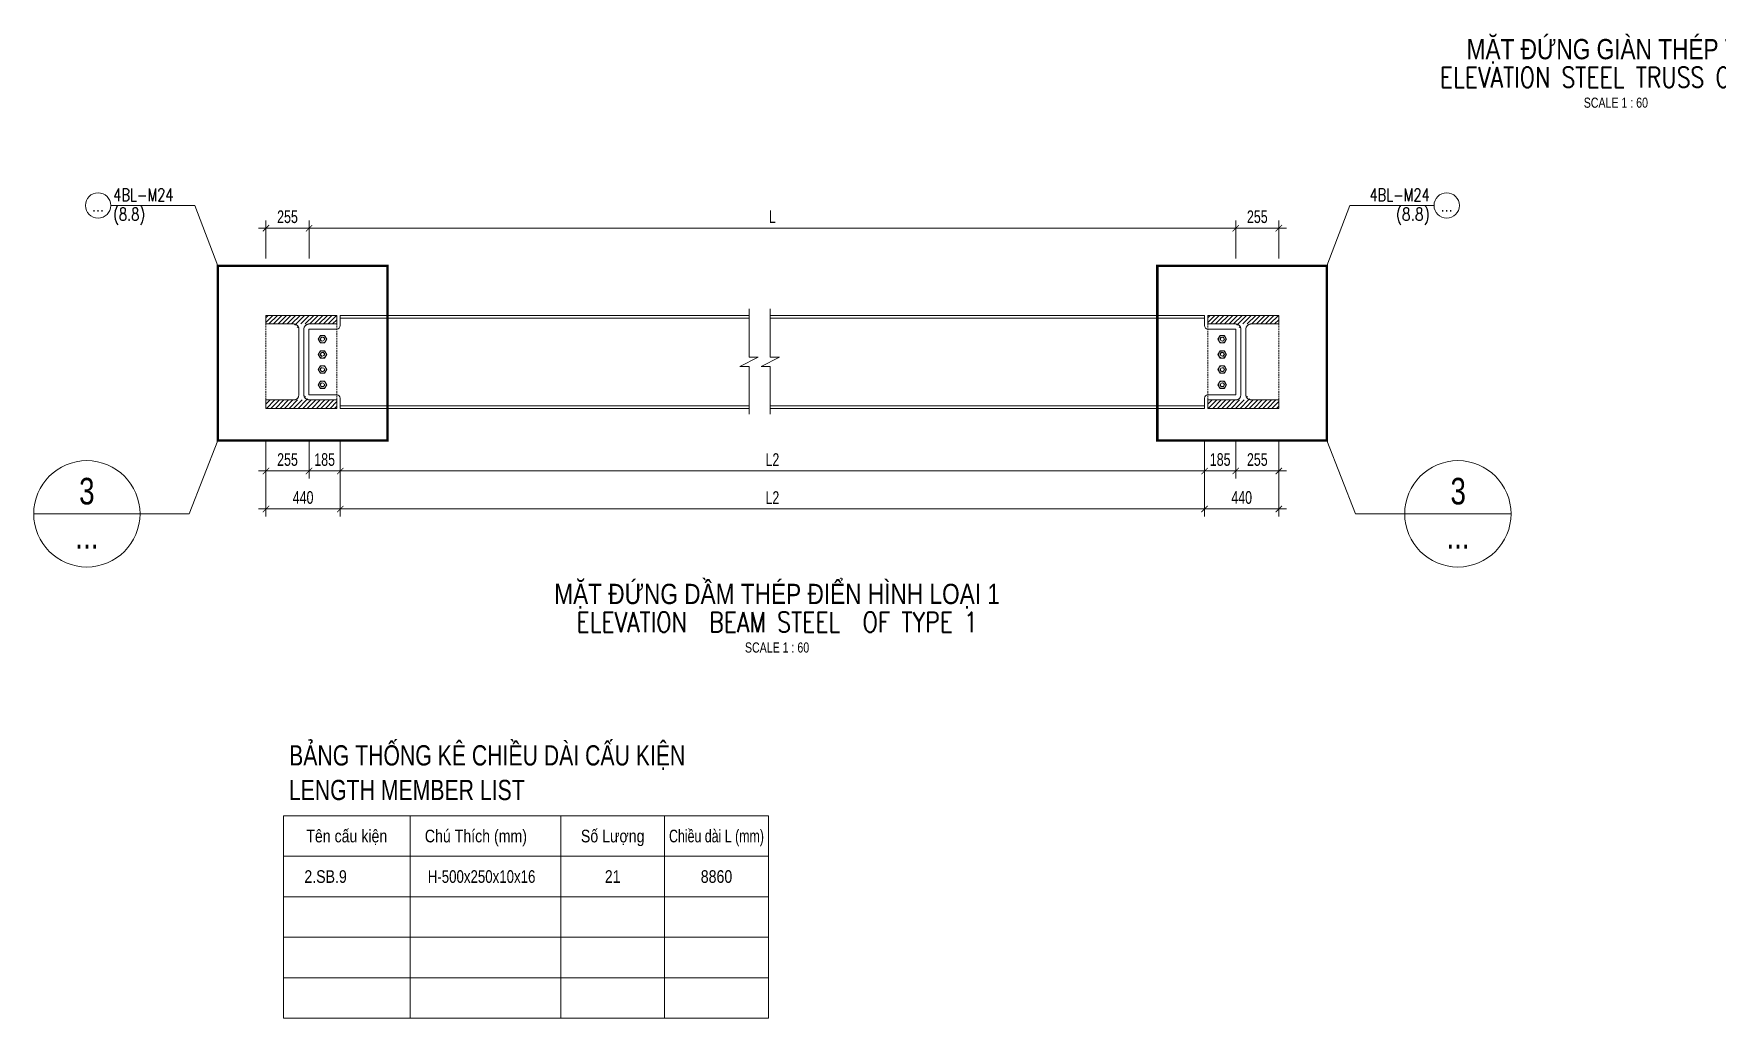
# Model space of a CAD drawing. Header units: millimetres. Extents: x 84463 to 294191, y -61495 to 44118.
# Drawn here: x 254386 to 274333, y -5334 to 6333 of the extents above; entities that cross this region are included whole.
import ezdxf
from ezdxf.enums import TextEntityAlignment as Align

# ---------------------------------------------------------------- set-up
doc = ezdxf.new("R2010")
doc.units = ezdxf.units.MM
doc.linetypes.add('HIDDEN2', pattern=[4.7625, 3.175, -1.5875])
for name, color, linetype, lineweight in [('NDC_S-ANNO', 7, 'Continuous', 20), ('NDC_S-BEAM FRAME-STEL', 32, 'Continuous', 18), ('NDC_S-BEAM-NAME-VERT', 7, 'Continuous', 20), ('NDC_S-CONT', 3, 'Continuous', 20), ('NDC_S-DIMS', 1, 'Continuous', 15), ('NDC_S-HIDN', 8, 'HIDDEN2', 13), ('NDC_S-TABL', 3, 'Continuous', 20), ('NDC_S-TEXT-SYMB', 7, 'Continuous', 20), ('NDC_S-TEXT-VIE', 7, 'Continuous', 20), ('NDC_S_ANNO', 7, 'Continuous', 20), ('NDC_S_DIM', 1, 'Continuous', 15), ('NDC_S_ENG TITLE', 3, 'Continuous', 20), ('NDC_S_HATCH MATERIAL', 8, 'Continuous', 13), ('NDC_S_TEXT SYMBOL', 7, 'Continuous', 20), ('NDC_S_VN TEXT', 7, 'Continuous', 20), ('NDC_S_VN TITLE', 6, 'Continuous', 35)]:
    doc.layers.add(name, color=color, linetype=linetype, lineweight=lineweight)
doc.styles.add('ARIAL', font='arial.ttf', dxfattribs={"width": 0.8})
doc.styles.add('NDC_ANNO', font='', dxfattribs={"width": 0.8})
doc.styles.add('NDC_ARIAL', font='arial.ttf', dxfattribs={"width": 0.85})
doc.styles.add('NDC_DIM', font='', dxfattribs={"width": 0.75})
doc.styles.add('NDC_EN TXT', font='romans.shx', dxfattribs={"width": 0.8})
doc.styles.add('NDC_VIE TXT', font='arial.ttf', dxfattribs={"width": 0.8})
doc.styles.get('NDC_ANNO').set_extended_font_data('Dotum')
doc.styles.get('NDC_DIM').set_extended_font_data('Dotum')
doc.dimstyles.new('NDC_dim_50', dxfattribs={"dimscale": 50, "dimtxt": 2.5, "dimasz": 1.5, "dimexe": 1.5, "dimexo": 2.5, "dimgap": 1, "dimtad": 1, "dimdec": 0, "dimrnd": 0.001, "dimzin": 0, "dimdsep": 46, "dimtxsty": 'NDC_DIM', "dimblk": 'DIMMARK', "dimcen": 0, "dimdle": 1.2, "dimclrd": 256, "dimclre": 256, "dimclrt": 3, "dimadec": 0, "dimazin": 0, "dimtfac": 1, "dimtdec": 0, "dimtix": 1, "dimtofl": 0, "dimtmove": 2, "dimatfit": 3, "dimfxl": 6, "dimfxlon": 1, "dimtolj": 1, "dimtzin": 0, "dimlwd": -1, "dimlwe": -1, "dimarcsym": 0})
doc.dimstyles.new('NDC_dim_60', dxfattribs={"dimscale": 60, "dimtxt": 2.5, "dimasz": 1.5, "dimexe": 1.5, "dimexo": 2.5, "dimgap": 1, "dimtad": 1, "dimdec": 0, "dimrnd": 0.001, "dimzin": 0, "dimdsep": 46, "dimtxsty": 'NDC_DIM', "dimblk": 'DIMMARK', "dimcen": 0, "dimdle": 1.2, "dimclrd": 256, "dimclre": 256, "dimclrt": 3, "dimadec": 0, "dimazin": 0, "dimtfac": 1, "dimtdec": 0, "dimtix": 1, "dimtofl": 0, "dimtmove": 2, "dimatfit": 3, "dimfxl": 6, "dimfxlon": 1, "dimtolj": 1, "dimtzin": 0, "dimlwd": -1, "dimlwe": -1, "dimarcsym": 0})

# ---------------------------------------------------------------- blocks, each defined once
blk = doc.blocks.new('Drawing name_symbol')
at = {"layer": 'NDC_S_ENG TITLE', "style": 'NDC_EN TXT', "width": 0.8}
blk.add_attdef('SECTDET1', text='', height=5, dxfattribs=at).set_placement((0, 1.01), align=Align.CENTER)
at = {"layer": 'NDC_S_TEXT SYMBOL', "lineweight": 25, "style": 'NDC_ANNO', "width": 0.8}
blk.add_attdef('SSCALE', text='', height=2.5, dxfattribs=at).set_placement((0, -4), align=Align.CENTER)
at = {"layer": 'NDC_S_VN TITLE', "style": 'NDC_VIE TXT', "width": 0.8}
blk.add_attdef('SECTDET2', text='', height=5, dxfattribs=at).set_placement((0, 7.97), align=Align.CENTER)
blk = doc.blocks.new('*U154')
for p, q in [((165, 500), (0, 500)), ((255, 500), (420, 500)), ((195, 470), (195, 80)), ((225, 470), (225, 80)), ((165, 50), (0, 50)), ((255, 50), (420, 50))]:
    blk.add_line(p, q)
for points in [[(420, 500), (420, 550), (0, 550), (0, 500)], [(0, 50), (0, 0), (420, 0), (420, 50)]]:
    blk.add_lwpolyline(points)
for centre, start, end in [((165, 470), 360, 450), ((255, 470), 90, 179.99999), ((165, 80), 270, 360), ((255, 80), 180, 270)]:
    blk.add_arc(centre, 30, start, end)
blk = doc.blocks.new('*U102')
at = {"color": 0, "linetype": 'Continuous'}
for p, q in [((-8.5, 4.9), (0, 9.8)), ((-8.5, -4.9), (-8.5, 4.9)), ((8.5, 4.9), (0, 9.8)), ((8.5, -4.9), (8.5, 4.9)), ((-8.5, -4.9), (0, -9.8)), ((8.5, -4.9), (0, -9.8))]:
    blk.add_line(p, q, dxfattribs=at)
for radius in [8.5, 4.25]:
    blk.add_circle((0, 0), radius, dxfattribs=at)
blk.add_arc((0, 0), 5, 250, 160, dxfattribs=at)
blk = doc.blocks.new('DIMMARK')
at = {"layer": 'NDC_S_DIM', "color": 1}
blk.add_line((-1.5, 0), (1, 0), dxfattribs=at)
at = {"layer": 'NDC_S_DIM', "color": 2, "const_width": 0.1}
blk.add_lwpolyline([(-0.42, -0.42), (0.42, 0.42)], dxfattribs=at)
blk = doc.blocks.new('*D155')
at = {"layer": 'Defpoints', "color": 0, "transparency": 16777216}
for p in [(257648, 4028), (257138, 2993), (257648, 2993)]:
    blk.add_point(p, dxfattribs=at)
at = {"layer": 'NDC_S_DIM', "transparency": 16777216}
for p, q in [((257138, 3668), (257138, 4118)), ((257228, 4028), (257558, 4028)), ((257648, 3668), (257648, 4118))]:
    blk.add_line(p, q, dxfattribs=at)
at = {"layer": 'NDC_S_DIM', "transparency": 16777216, "xscale": 90, "yscale": 90, "zscale": 90, "rotation": 180}
blk.add_blockref('DIMMARK', (257138, 4028), dxfattribs=at)
at = {"layer": 'NDC_S_DIM', "transparency": 16777216, "xscale": 90, "yscale": 90, "zscale": 90}
blk.add_blockref('DIMMARK', (257648, 4028), dxfattribs=at)
at = {"layer": 'NDC_S_DIM', "color": 3, "transparency": 16777216, "insert": (257393, 4163), "char_height": 150, "attachment_point": 5, "style": 'NDC_DIM'}
blk.add_mtext('\\A1;255', dxfattribs=at)
blk = doc.blocks.new('*D156')
at = {"layer": 'Defpoints', "color": 0, "transparency": 16777216}
for p in [(268628, 4028), (257648, 2993), (268628, 2993)]:
    blk.add_point(p, dxfattribs=at)
at = {"layer": 'NDC_S_DIM', "transparency": 16777216}
for p, q in [((257648, 3668), (257648, 4118)), ((257738, 4028), (268538, 4028)), ((268628, 3668), (268628, 4118))]:
    blk.add_line(p, q, dxfattribs=at)
at = {"layer": 'NDC_S_DIM', "transparency": 16777216, "xscale": 90, "yscale": 90, "zscale": 90, "rotation": 180}
blk.add_blockref('DIMMARK', (257648, 4028), dxfattribs=at)
at = {"layer": 'NDC_S_DIM', "transparency": 16777216, "xscale": 90, "yscale": 90, "zscale": 90}
blk.add_blockref('DIMMARK', (268628, 4028), dxfattribs=at)
at = {"layer": 'NDC_S_DIM', "color": 3, "transparency": 16777216, "insert": (263138, 4163), "char_height": 150, "attachment_point": 5, "style": 'NDC_DIM'}
blk.add_mtext('\\A1;L', dxfattribs=at)
blk = doc.blocks.new('*D157')
at = {"layer": 'Defpoints', "color": 0, "transparency": 16777216}
for p in [(269138, 4028), (268628, 2993), (269138, 2993)]:
    blk.add_point(p, dxfattribs=at)
at = {"layer": 'NDC_S_DIM', "transparency": 16777216}
for p, q in [((268628, 3668), (268628, 4118)), ((268718, 4028), (269048, 4028)), ((269138, 3668), (269138, 4118))]:
    blk.add_line(p, q, dxfattribs=at)
at = {"layer": 'NDC_S_DIM', "transparency": 16777216, "xscale": 90, "yscale": 90, "zscale": 90, "rotation": 180}
blk.add_blockref('DIMMARK', (268628, 4028), dxfattribs=at)
at = {"layer": 'NDC_S_DIM', "transparency": 16777216, "xscale": 90, "yscale": 90, "zscale": 90}
blk.add_blockref('DIMMARK', (269138, 4028), dxfattribs=at)
at = {"layer": 'NDC_S_DIM', "color": 3, "transparency": 16777216, "insert": (268883, 4163), "char_height": 150, "attachment_point": 5, "style": 'NDC_DIM'}
blk.add_mtext('\\A1;255', dxfattribs=at)
blk = doc.blocks.new('*D158')
at = {"layer": 'Defpoints', "color": 0, "transparency": 16777216}
for p in [(257138, 1893), (257648, 1893), (257648, 1151)]:
    blk.add_point(p, dxfattribs=at)
at = {"layer": 'NDC_S_DIM', "transparency": 16777216}
for p, q in [((257138, 1511), (257138, 1061)), ((257648, 1511), (257648, 1061)), ((257228, 1151), (257558, 1151))]:
    blk.add_line(p, q, dxfattribs=at)
at = {"layer": 'NDC_S_DIM', "transparency": 16777216, "xscale": 90, "yscale": 90, "zscale": 90, "rotation": 180}
blk.add_blockref('DIMMARK', (257138, 1151), dxfattribs=at)
at = {"layer": 'NDC_S_DIM', "transparency": 16777216, "xscale": 90, "yscale": 90, "zscale": 90}
blk.add_blockref('DIMMARK', (257648, 1151), dxfattribs=at)
at = {"layer": 'NDC_S_DIM', "color": 3, "transparency": 16777216, "insert": (257393, 1286), "char_height": 150, "attachment_point": 5, "style": 'NDC_DIM'}
blk.add_mtext('\\A1;255', dxfattribs=at)
blk = doc.blocks.new('*D159')
at = {"layer": 'Defpoints', "color": 0, "transparency": 16777216}
for p in [(257648, 1893), (258018, 1893), (258018, 1151)]:
    blk.add_point(p, dxfattribs=at)
at = {"layer": 'NDC_S_DIM', "transparency": 16777216}
for p, q in [((257648, 1511), (257648, 1061)), ((258018, 1511), (258018, 1061)), ((257738, 1151), (257928, 1151))]:
    blk.add_line(p, q, dxfattribs=at)
at = {"layer": 'NDC_S_DIM', "transparency": 16777216, "xscale": 90, "yscale": 90, "zscale": 90, "rotation": 180}
blk.add_blockref('DIMMARK', (257648, 1151), dxfattribs=at)
at = {"layer": 'NDC_S_DIM', "transparency": 16777216, "xscale": 90, "yscale": 90, "zscale": 90}
blk.add_blockref('DIMMARK', (258018, 1151), dxfattribs=at)
at = {"layer": 'NDC_S_DIM', "color": 3, "transparency": 16777216, "insert": (257833, 1286), "char_height": 150, "attachment_point": 5, "style": 'NDC_DIM'}
blk.add_mtext('\\A1;185', dxfattribs=at)
blk = doc.blocks.new('*D160')
at = {"layer": 'Defpoints', "color": 0, "transparency": 16777216}
for p in [(258018, 1893), (268258, 1893), (268258, 1151)]:
    blk.add_point(p, dxfattribs=at)
at = {"layer": 'NDC_S_DIM', "transparency": 16777216}
for p, q in [((258018, 1511), (258018, 1061)), ((268258, 1511), (268258, 1061)), ((258108, 1151), (268168, 1151))]:
    blk.add_line(p, q, dxfattribs=at)
at = {"layer": 'NDC_S_DIM', "transparency": 16777216, "xscale": 90, "yscale": 90, "zscale": 90, "rotation": 180}
blk.add_blockref('DIMMARK', (258018, 1151), dxfattribs=at)
at = {"layer": 'NDC_S_DIM', "transparency": 16777216, "xscale": 90, "yscale": 90, "zscale": 90}
blk.add_blockref('DIMMARK', (268258, 1151), dxfattribs=at)
at = {"layer": 'NDC_S_DIM', "color": 3, "transparency": 16777216, "insert": (263138, 1286), "char_height": 150, "attachment_point": 5, "style": 'NDC_DIM'}
blk.add_mtext('\\A1;L2', dxfattribs=at)
blk = doc.blocks.new('*D161')
at = {"layer": 'Defpoints', "color": 0, "transparency": 16777216}
for p in [(268258, 1893), (268628, 1893), (268628, 1151)]:
    blk.add_point(p, dxfattribs=at)
at = {"layer": 'NDC_S_DIM', "transparency": 16777216}
for p, q in [((268258, 1511), (268258, 1061)), ((268628, 1511), (268628, 1061)), ((268348, 1151), (268538, 1151))]:
    blk.add_line(p, q, dxfattribs=at)
at = {"layer": 'NDC_S_DIM', "transparency": 16777216, "xscale": 90, "yscale": 90, "zscale": 90, "rotation": 180}
blk.add_blockref('DIMMARK', (268258, 1151), dxfattribs=at)
at = {"layer": 'NDC_S_DIM', "transparency": 16777216, "xscale": 90, "yscale": 90, "zscale": 90}
blk.add_blockref('DIMMARK', (268628, 1151), dxfattribs=at)
at = {"layer": 'NDC_S_DIM', "color": 3, "transparency": 16777216, "insert": (268443, 1286), "char_height": 150, "attachment_point": 5, "style": 'NDC_DIM'}
blk.add_mtext('\\A1;185', dxfattribs=at)
blk = doc.blocks.new('*D162')
at = {"layer": 'Defpoints', "color": 0, "transparency": 16777216}
for p in [(268628, 1893), (269138, 1893), (269138, 1151)]:
    blk.add_point(p, dxfattribs=at)
at = {"layer": 'NDC_S_DIM', "transparency": 16777216}
for p, q in [((268628, 1511), (268628, 1061)), ((269138, 1511), (269138, 1061)), ((268718, 1151), (269048, 1151))]:
    blk.add_line(p, q, dxfattribs=at)
at = {"layer": 'NDC_S_DIM', "transparency": 16777216, "xscale": 90, "yscale": 90, "zscale": 90, "rotation": 180}
blk.add_blockref('DIMMARK', (268628, 1151), dxfattribs=at)
at = {"layer": 'NDC_S_DIM', "transparency": 16777216, "xscale": 90, "yscale": 90, "zscale": 90}
blk.add_blockref('DIMMARK', (269138, 1151), dxfattribs=at)
at = {"layer": 'NDC_S_DIM', "color": 3, "transparency": 16777216, "insert": (268883, 1286), "char_height": 150, "attachment_point": 5, "style": 'NDC_DIM'}
blk.add_mtext('\\A1;255', dxfattribs=at)
blk = doc.blocks.new('*D163')
at = {"layer": 'Defpoints', "color": 0, "transparency": 16777216}
for p in [(257138, 1893), (258018, 1893), (258018, 701)]:
    blk.add_point(p, dxfattribs=at)
at = {"layer": 'NDC_S_DIM', "transparency": 16777216}
for p, q in [((257138, 1061), (257138, 611)), ((258018, 1061), (258018, 611)), ((257228, 701), (257928, 701))]:
    blk.add_line(p, q, dxfattribs=at)
at = {"layer": 'NDC_S_DIM', "transparency": 16777216, "xscale": 90, "yscale": 90, "zscale": 90, "rotation": 180}
blk.add_blockref('DIMMARK', (257138, 701), dxfattribs=at)
at = {"layer": 'NDC_S_DIM', "transparency": 16777216, "xscale": 90, "yscale": 90, "zscale": 90}
blk.add_blockref('DIMMARK', (258018, 701), dxfattribs=at)
at = {"layer": 'NDC_S_DIM', "color": 3, "transparency": 16777216, "insert": (257578, 836), "char_height": 150, "attachment_point": 5, "style": 'NDC_DIM'}
blk.add_mtext('\\A1;440', dxfattribs=at)
blk = doc.blocks.new('*D164')
at = {"layer": 'Defpoints', "color": 0, "transparency": 16777216}
for p in [(258018, 1893), (268258, 1893), (268258, 701)]:
    blk.add_point(p, dxfattribs=at)
at = {"layer": 'NDC_S_DIM', "transparency": 16777216}
for p, q in [((258018, 1061), (258018, 611)), ((268258, 1061), (268258, 611)), ((258108, 701), (268168, 701))]:
    blk.add_line(p, q, dxfattribs=at)
at = {"layer": 'NDC_S_DIM', "transparency": 16777216, "xscale": 90, "yscale": 90, "zscale": 90, "rotation": 180}
blk.add_blockref('DIMMARK', (258018, 701), dxfattribs=at)
at = {"layer": 'NDC_S_DIM', "transparency": 16777216, "xscale": 90, "yscale": 90, "zscale": 90}
blk.add_blockref('DIMMARK', (268258, 701), dxfattribs=at)
at = {"layer": 'NDC_S_DIM', "color": 3, "transparency": 16777216, "insert": (263138, 836), "char_height": 150, "attachment_point": 5, "style": 'NDC_DIM'}
blk.add_mtext('\\A1;L2', dxfattribs=at)
blk = doc.blocks.new('*D165')
at = {"layer": 'Defpoints', "color": 0, "transparency": 16777216}
for p in [(268258, 1893), (269138, 1893), (269138, 701)]:
    blk.add_point(p, dxfattribs=at)
at = {"layer": 'NDC_S_DIM', "transparency": 16777216}
for p, q in [((268258, 1061), (268258, 611)), ((269138, 1061), (269138, 611)), ((268348, 701), (269048, 701))]:
    blk.add_line(p, q, dxfattribs=at)
at = {"layer": 'NDC_S_DIM', "transparency": 16777216, "xscale": 90, "yscale": 90, "zscale": 90, "rotation": 180}
blk.add_blockref('DIMMARK', (268258, 701), dxfattribs=at)
at = {"layer": 'NDC_S_DIM', "transparency": 16777216, "xscale": 90, "yscale": 90, "zscale": 90}
blk.add_blockref('DIMMARK', (269138, 701), dxfattribs=at)
at = {"layer": 'NDC_S_DIM', "color": 3, "transparency": 16777216, "insert": (268698, 836), "char_height": 150, "attachment_point": 5, "style": 'NDC_DIM'}
blk.add_mtext('\\A1;440', dxfattribs=at)
blk = doc.blocks.new('MARK4')
at = {"layer": 'NDC_S_ANNO'}
blk.add_line((-5, 0), (5, 0), dxfattribs=at)
blk.add_circle((0, 0), 5, dxfattribs=at)
blk = doc.blocks.new('*U107')
blk.add_circle((-2.5, 0), 2.5)
at = {"layer": 'NDC_S_VN TEXT', "color": 3, "style": 'NDC_EN TXT', "width": 0.75}
for tag, p in [('DK1', (0.5, 0.85)), ('KC1', (0.5, -2.97))]:
    blk.add_attdef(tag, p, '', height=2.5, dxfattribs=at)
at = {"layer": 'NDC_S_VN TEXT', "color": 7, "style": 'ARIAL', "width": 0.8}
blk.add_attdef('SH2', text='', height=2.5, dxfattribs=at).set_placement((-2.5, 0), align=Align.MIDDLE)
blk = doc.blocks.new('*U103')
blk.add_circle((2.5, 0), 2.5)
at = {"layer": 'NDC_S_VN TEXT', "color": 3, "style": 'NDC_EN TXT'}
for tag, width, p in [('DK2', 0.75, (-0.85, 0.85)), ('KC2', 0.8, (-0.85, -2.97))]:
    blk.add_attdef(tag, text='', height=2.5, dxfattribs=dict(at, width=width)).set_placement(p, align=Align.RIGHT)
at = {"layer": 'NDC_S_VN TEXT', "color": 7, "style": 'ARIAL', "width": 0.8}
blk.add_attdef('SH3', text='', height=2.5, dxfattribs=at).set_placement((2.5, 0), align=Align.MIDDLE)

msp = doc.modelspace()

# ---------------------------------------------------------------- hatches: boundary and pattern name
at = {"layer": 'NDC_S_HATCH MATERIAL'}
h = msp.add_hatch(dxfattribs=at)
h.set_pattern_fill('ANSI31', color=256, scale=12)
h.set_pattern_definition([(45, (-333591.683, 28263.88), (-26.9407684, 26.9407684), [])])
edge = h.paths.add_edge_path()
edge.add_line((257137.7, 1993), (257137.7, 1893))
edge.add_line((257137.7, 1893), (257977.7, 1893))
edge.add_line((257977.7, 1893), (257977.7, 1993))
edge = h.paths.add_edge_path()
edge.add_line((257527.7, 2833), (257527.7, 2053))
edge = h.paths.add_edge_path()
edge.add_line((257587.7, 2833), (257587.7, 2053))
edge = h.paths.add_edge_path(flags=16)
edge.add_line((257467.7, 1993), (257137.7, 1993))
edge = h.paths.add_edge_path(flags=16)
edge.add_line((257467.7, 2893), (257137.7, 2893))
edge = h.paths.add_edge_path(flags=16)
edge.add_line((257647.7, 1993), (257977.7, 1993))
edge = h.paths.add_edge_path(flags=17)
edge.add_line((257647.7, 2893), (257977.7, 2893))
edge = h.paths.add_edge_path()
edge.add_line((257977.7, 2893), (257977.7, 2993))
edge.add_line((257977.7, 2993), (257137.7, 2993))
edge.add_line((257137.7, 2993), (257137.7, 2893))
edge = h.paths.add_edge_path()
edge.add_arc((257467.7, 2053), 60, 270, 360)
edge = h.paths.add_edge_path()
edge.add_arc((257647.7, 2053), 60, 180, 270)
edge = h.paths.add_edge_path()
edge.add_arc((257467.7, 2833), 60, 0, 90)
edge = h.paths.add_edge_path()
edge.add_arc((257647.7, 2833), 60, 90, 179.99999)
h = msp.add_hatch(dxfattribs=at)
h.set_pattern_fill('ANSI31', color=256, scale=12)
h.set_pattern_definition([(45, (-322431.683, 28263.88), (-26.9407684, 26.9407684), [])])
edge = h.paths.add_edge_path()
edge.add_line((268297.7, 1993), (268297.7, 1893))
edge.add_line((268297.7, 1893), (269137.7, 1893))
edge.add_line((269137.7, 1893), (269137.7, 1993))
edge = h.paths.add_edge_path()
edge.add_line((268687.7, 2833), (268687.7, 2053))
edge = h.paths.add_edge_path()
edge.add_line((268747.7, 2833), (268747.7, 2053))
edge = h.paths.add_edge_path(flags=16)
edge.add_line((268627.7, 1993), (268297.7, 1993))
edge = h.paths.add_edge_path(flags=16)
edge.add_line((268627.7, 2893), (268297.7, 2893))
edge = h.paths.add_edge_path(flags=16)
edge.add_line((268807.7, 1993), (269137.7, 1993))
edge = h.paths.add_edge_path(flags=17)
edge.add_line((268807.7, 2893), (269137.7, 2893))
edge = h.paths.add_edge_path()
edge.add_line((269137.7, 2893), (269137.7, 2993))
edge.add_line((269137.7, 2993), (268297.7, 2993))
edge.add_line((268297.7, 2993), (268297.7, 2893))
edge = h.paths.add_edge_path()
edge.add_arc((268627.7, 2053), 60, 270, 360)
edge = h.paths.add_edge_path()
edge.add_arc((268807.7, 2053), 60, 180, 270)
edge = h.paths.add_edge_path()
edge.add_arc((268627.7, 2833), 60, 0, 90)
edge = h.paths.add_edge_path()
edge.add_arc((268807.7, 2833), 60, 90, 179.99999)

# ---------------------------------------------------------------- linework, layer by layer
at = {"layer": 'NDC_S-ANNO', "linetype": 'HIDDEN2', "ltscale": 80, "const_width": 30}
for points in [[(258577.1, 3582), (256567.9, 3582), (256567.9, 1512), (258577.1, 1512)], [(267698.4, 3582), (269707.5, 3582), (269707.5, 1512), (267698.4, 1512)]]:
    msp.add_lwpolyline(points, close=True, dxfattribs=at)
at = {"layer": 'NDC_S-ANNO'}
for points in [[(256567.9, 1512), (256228.3, 643.4), (255645.8, 643.4)], [(269707.5, 1512), (270047.1, 643.4), (270629.6, 643.4)]]:
    msp.add_lwpolyline(points, dxfattribs=at)
at = {"layer": 'NDC_S-CONT'}
for points in [[(258017.7, 2993), (258017.7, 2873, -0.4142136), (257977.7, 2833), (257647.7, 2833), (257647.7, 2053), (257977.7, 2053, -0.4142136), (258017.7, 2013), (258017.7, 1893)], [(268257.7, 2993), (268257.7, 2873, 0.4142136), (268297.7, 2833), (268627.7, 2833), (268627.7, 2053), (268297.7, 2053, 0.4142136), (268257.7, 2013), (268257.7, 1893)]]:
    msp.add_lwpolyline(points, format="xyb", dxfattribs=at)
for points in [[(258017.7, 2993), (262861.3, 2993)], [(263113.4, 2993), (268257.7, 2993)], [(258017.7, 2961), (262861.3, 2961)], [(263113.4, 2961), (268257.7, 2961)], [(262861.3, 1925), (258017.7, 1925)], [(262861.3, 1893), (258017.7, 1893)], [(268257.7, 1925), (263113.4, 1925)], [(268257.7, 1893), (263113.4, 1893)]]:
    msp.add_lwpolyline(points, dxfattribs=at)
at = {"layer": 'NDC_S-HIDN', "ltscale": 6}
for points in [[(257137.7, 2893), (257467.7, 2893, -0.4142136), (257527.7, 2833), (257527.7, 2053, -0.4142136), (257467.7, 1993), (257137.7, 1993)], [(257977.7, 2893), (257647.7, 2893, 0.4142136), (257587.7, 2833), (257587.7, 2053, 0.4142136), (257647.7, 1993), (257977.7, 1993)], [(268297.7, 2893), (268627.7, 2893, -0.4142136), (268687.7, 2833), (268687.7, 2053, -0.4142136), (268627.7, 1993), (268297.7, 1993)], [(269137.7, 2893), (268807.7, 2893, 0.4142136), (268747.7, 2833), (268747.7, 2053, 0.4142136), (268807.7, 1993), (269137.7, 1993)]]:
    msp.add_lwpolyline(points, format="xyb", close=True, dxfattribs=at)
at = {"layer": 'NDC_S-TABL'}
for p, q in [((257345.2, -2934.2), (257345.2, -5334.2)), ((257345.2, -2934.2), (263090.7, -2934.2)), ((258845.2, -2934.2), (258845.2, -5334.2)), ((260630.7, -2934.2), (260630.7, -5334.2)), ((261860.7, -2934.2), (261860.7, -5334.2)), ((261860.7, -2934.2), (261860.7, -5334.2)), ((263090.7, -2934.2), (263090.7, -5334.2)), ((257345.2, -3414.2), (263090.7, -3414.2)), ((257345.2, -3894.2), (263090.7, -3894.2)), ((257345.2, -4374.2), (263090.7, -4374.2)), ((257345.2, -4854.2), (263090.7, -4854.2)), ((257345.2, -5334.2), (263090.7, -5334.2))]:
    msp.add_line(p, q, dxfattribs=at)
at = {"layer": 'NDC_S_HATCH MATERIAL'}
for points in [[(262861.3, 1825.8), (262861.3, 2388), (262751.3, 2388), (262971.3, 2498), (262861.3, 2498), (262861.3, 3071.8)], [(263113.4, 1825.8), (263113.4, 2388), (263003.4, 2388), (263223.4, 2498), (263113.4, 2498), (263113.4, 3071.8)]]:
    msp.add_lwpolyline(points, dxfattribs=at)

# ---------------------------------------------------------------- block references
at = {"layer": 'NDC_S-ANNO', "yscale": 125.9999999999999, "zscale": 125.9999999999999}
for p, xscale in [((255015.8, 643.4), 125.9999999999999), ((271259.6, 643.4), -125.9999999999999)]:
    msp.add_blockref('MARK4', p, dxfattribs=dict(at, xscale=xscale))
at = {"layer": 'NDC_S-BEAM FRAME-STEL', "xscale": 2, "yscale": 2, "zscale": 2}
for p in [(257137.7, 1893), (268297.7, 1893)]:
    msp.add_blockref('*U154', p, dxfattribs=at)
at = {"layer": 'NDC_S-BEAM-NAME-VERT', "yscale": 5.142857142857142, "zscale": 5.142857142857142}
for p, xscale, rotation in [((257807.7, 2713), 5.142857142857142, 90.0000020408364), ((268467.7, 2713), -5.142857142857142, 269.9999979591636), ((257807.7, 2533), 5.142857142857142, 90.0000020408364), ((257807.7, 2353), -5.142857142857142, 89.99999795916362), ((268467.7, 2533), -5.142857142857142, 269.9999979591636), ((268467.7, 2353), 5.142857142857142, 270.0000020408364), ((257807.7, 2173), -5.142857142857142, 89.99999795916362), ((268467.7, 2173), 5.142857142857142, 270.0000020408364)]:
    msp.add_blockref('*U102', p, dxfattribs=dict(at, xscale=xscale, rotation=rotation))
at = {"layer": 'NDC_S-DIMS', "xscale": 60, "yscale": 60, "zscale": 60}
for name, p, values in [('*U107', (255298.8, 4297.1), {'SH2': '...', 'DK1': '4BL-M24', 'KC1': '(8.8)'}), ('*U103', (270976.6, 4297.1), {'SH3': '...', 'DK2': '4BL-M24', 'KC2': '(8.8)'})]:
    msp.add_blockref(name, p, dxfattribs=at).add_auto_attribs(values)
at = {"layer": 'NDC_S_ANNO', "xscale": 48, "yscale": 48, "zscale": 48}
for p, values in [((273131.1, 5647.2), {'SECTDET1': 'ELEVATION STEEL TRUSS OF TF1', 'SECTDET2': 'MẶT ĐỨNG GIÀN THÉP TF1', 'SSCALE': 'SCALE 1 : 60'}), ((263193.5, -808.3), {'SECTDET1': 'ELEVATION  BEAM STEEL  OF TYPE 1', 'SECTDET2': 'MẶT ĐỨNG DẦM THÉP ĐIỂN HÌNH LOẠI 1', 'SSCALE': 'SCALE 1 : 60'})]:
    msp.add_blockref('Drawing name_symbol', p, dxfattribs=at).add_auto_attribs(values)

# ---------------------------------------------------------------- texts
at = {"layer": 'NDC_S-TEXT-SYMB', "style": 'NDC_ANNO', "width": 0.8}
for s, rotation, p in [('3', 359.99998, (255015.8, 912.1)), ('3', 0.00002, (271263, 912.1)), ('...', 359.99998, (255015.8, 386.7)), ('...', 0.00002, (271260, 386.7))]:
    msp.add_text(s, height=315, rotation=rotation, dxfattribs=at).set_placement(p, align=Align.MIDDLE_CENTER)
at = {"layer": 'NDC_S-TEXT-VIE', "style": 'NDC_ARIAL'}
for s, height, width, p in [('BẢNG THỐNG KÊ CHIỀU DÀI CẤU KIỆN', 240, 0.75, (259759.2, -2218.4)), ('LENGTH MEMBER LIST', 240, 0.75, (258806.2, -2628.5)), ('Tên cấu kiện', 150, 0.8, (258095.2, -3174.2)), ('Chú Thích (mm)', 150, 0.8, (259625.2, -3174.2)), ('Số Lượng', 150, 0.8, (261245.7, -3174.2)), ('Chiều dài L (mm)', 150, 0.7, (262475.7, -3174.2)), ('21', 150, 0.8, (261245.7, -3654.2)), ('8860', 150, 0.8, (262475.7, -3654.2))]:
    msp.add_text(s, height=height, dxfattribs=dict(at, width=width)).set_placement(p, align=Align.MIDDLE_CENTER)
for s, width, p in [('2.SB.9', 0.8, (257592.8, -3654.2)), ('H-500x250x10x16', 0.75, (259054.7, -3654.2))]:
    msp.add_text(s, height=150, dxfattribs=dict(at, width=width)).set_placement(p, align=Align.MIDDLE_LEFT)

# ---------------------------------------------------------------- dimensions: what is measured, and where the dimension line sits
at = {"layer": 'NDC_S_DIM'}
for base, p1, p2, picture, middle in [((257647.7, 4028.3), (257137.7, 2993), (257647.7, 2993), '*D155', (257392.7, 4163.4)), ((269137.7, 4028.3), (268627.7, 2993), (269137.7, 2993), '*D157', (268882.7, 4163.4)), ((257647.7, 1151.1), (257137.7, 1893), (257647.7, 1893), '*D158', (257392.7, 1286.2)), ((258017.7, 701.1), (257137.7, 1893), (258017.7, 1893), '*D163', (257577.7, 836.2)), ((258017.7, 1151.1), (257647.7, 1893), (258017.7, 1893), '*D159', (257832.7, 1286.2)), ((268627.7, 1151.1), (268257.7, 1893), (268627.7, 1893), '*D161', (268442.7, 1286.2)), ((269137.7, 701.1), (268257.7, 1893), (269137.7, 1893), '*D165', (268697.7, 836.2)), ((269137.7, 1151.1), (268627.7, 1893), (269137.7, 1893), '*D162', (268882.7, 1286.2))]:
    dim = msp.add_linear_dim(base=base, p1=p1, p2=p2, dimstyle='NDC_dim_60', override={"dimlfac": 0.5}, dxfattribs=at)
    dim.commit()
    dim.dimension.update_dxf_attribs({"geometry": picture, "text_midpoint": middle})
for base, p1, p2, text, picture, middle in [((268627.7, 4028.3), (257647.7, 2993), (268627.7, 2993), 'L', '*D156', (263137.7, 4163.4)), ((268257.7, 1151.1), (258017.7, 1893), (268257.7, 1893), 'L2', '*D160', (263137.7, 1286.2)), ((268257.7, 701.1), (258017.7, 1893), (268257.7, 1893), 'L2', '*D164', (263137.7, 836.2))]:
    dim = msp.add_linear_dim(base=base, p1=p1, p2=p2, text=text, dimstyle='NDC_dim_60', override={"dimlfac": 0.5}, dxfattribs=at)
    dim.commit()
    dim.dimension.update_dxf_attribs({"geometry": picture, "text_midpoint": middle})

# ---------------------------------------------------------------- leaders
at = {"layer": 'NDC_S-DIMS', "linetype": 'Continuous'}
for points in [[(256567.9, 3582), (256296.2, 4297.1), (255298.8, 4297.1)], [(269707.5, 3582), (269979.2, 4297.1), (270976.6, 4297.1)]]:
    msp.add_leader(points, dimstyle='NDC_dim_50', override={"dimldrblk": 'DotSmall'}, dxfattribs=at)

doc.saveas('drawing.dxf')
